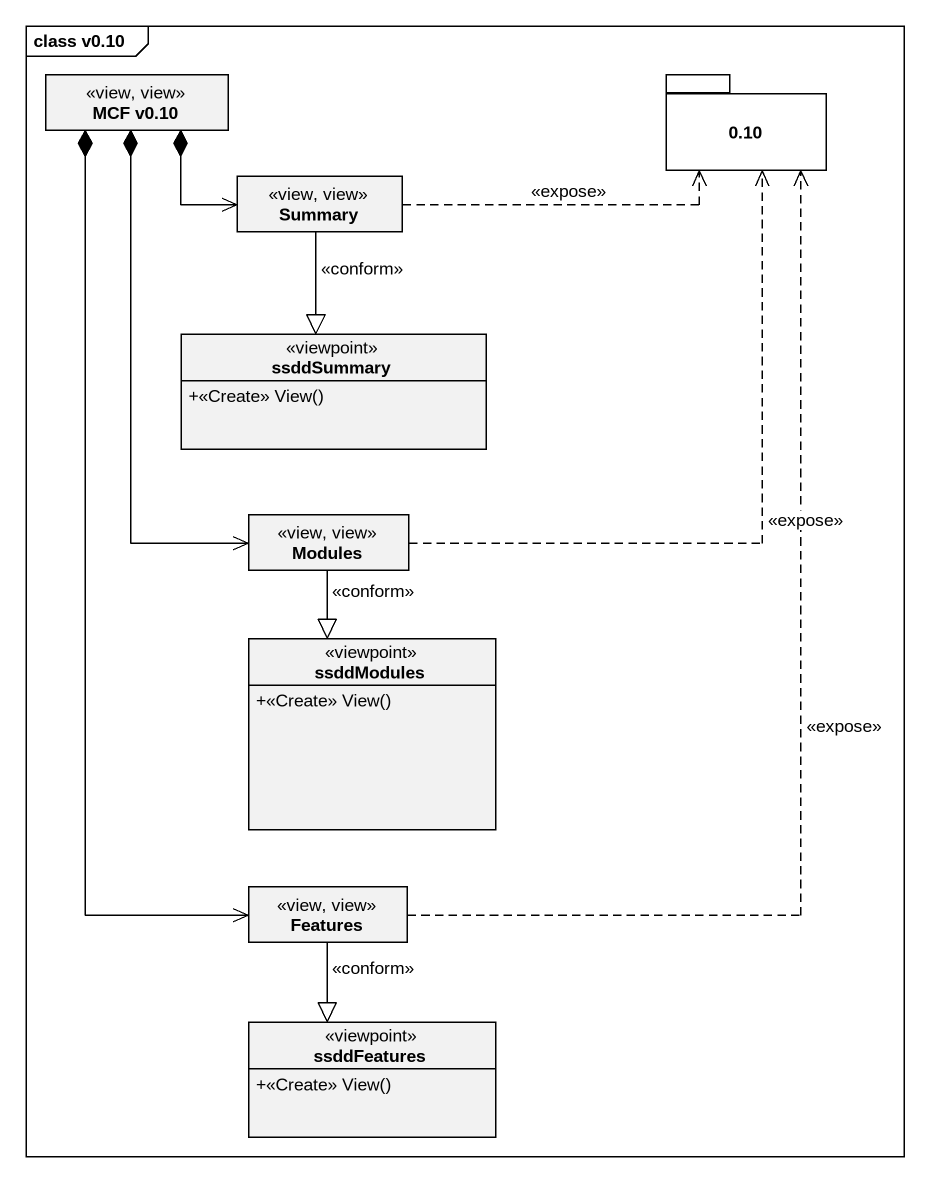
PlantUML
@startuml
mainframe class v0.10
hide circle
hide empty members
skinparam classAttributeIconSize 0
class "MCF v0.10" as MCF_v0_10 <<view, view>>
package "0.10" as p0_10 {
}
class Summary <<view, view>>
class ssddSummary <<viewpoint>> {
  +<<Create>> View()
}
class Modules <<view, view>>
class ssddModules <<viewpoint>> {
  +<<Create>> View()
}
class Features <<view, view>>
class ssddFeatures <<viewpoint>> {
  +<<Create>> View()
}
MCF_v0_10 *-right-> Summary
MCF_v0_10 *--> Modules
MCF_v0_10 *--> Features
Summary .right.> p0_10 : <<expose>>
Summary --|> ssddSummary : <<conform>>
Modules .up.> p0_10 : <<expose>>
Modules --|> ssddModules : <<conform>>
Features .up.> p0_10 : <<expose>>
Features --|> ssddFeatures : <<conform>>
@enduml
